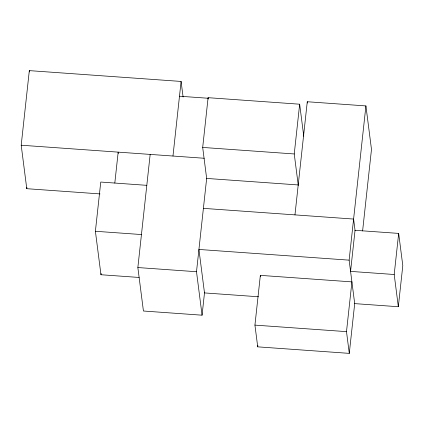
<?xml version="1.0" encoding="UTF-8"?>
<svg xmlns="http://www.w3.org/2000/svg" width="424" height="424" viewBox="0 0 424 424"><rect width="100%" height="100%" fill="white"/><g stroke="black" fill="none" stroke-linecap="round" stroke-linejoin="round"><path stroke-width="0.64" d="M100.016 193.911L26.77 188.691L21.2 145.22L29.32 70.628L181.096 81.44L183.094 97.011M26.77 188.691L26.913 187.382M139.125 277.46L100.965 274.741L95.395 231.271L100.753 182.055L146.805 185.336M100.965 274.741L101.108 273.427M114.809 183.057L118.174 152.131L118.338 153.43M204.575 292.173L202.068 315.191L143.429 311.015L137.858 267.549L150.17 154.41M172.976 156.032L181.096 81.44M206.7 178.79L202.688 147.435L208.099 97.684L299.662 104.209L303.759 136.21M202.068 315.191L196.503 271.726L206.668 178.319M254.935 325.118L260.352 275.367L351.915 281.886L346.498 331.637L349.281 353.372L257.718 346.848L254.935 325.118L346.498 331.637M257.718 346.848L257.861 345.539M298.263 185.309L294.245 153.96L299.662 104.209M294.961 214.883L307.273 101.744L365.917 105.921L371.482 149.391L362.605 230.953M349.281 353.372L354.697 303.621L349.127 260.151L365.917 105.921M394.198 274.503L398.671 233.407L355.042 230.301L350.569 271.392L394.198 274.503L398.327 306.727L354.697 303.621M398.327 306.727L402.8 265.636L398.671 233.407M179.49 96.216L208.157 98.257M202.688 147.435L294.245 153.96M21.2 145.22L204.251 158.263M206.658 178.43L298.215 184.949M203.398 208.359L353.6 219.06L355.095 230.736M95.395 231.271L141.452 234.552M349.127 260.151L198.925 249.455L204.495 292.92L258.513 296.768M137.858 267.549L196.503 271.726M307.273 101.744L307.437 103.043M260.352 275.367L260.516 276.644M208.099 97.684L208.269 98.993M29.32 70.628L29.484 71.926"/></g></svg>
